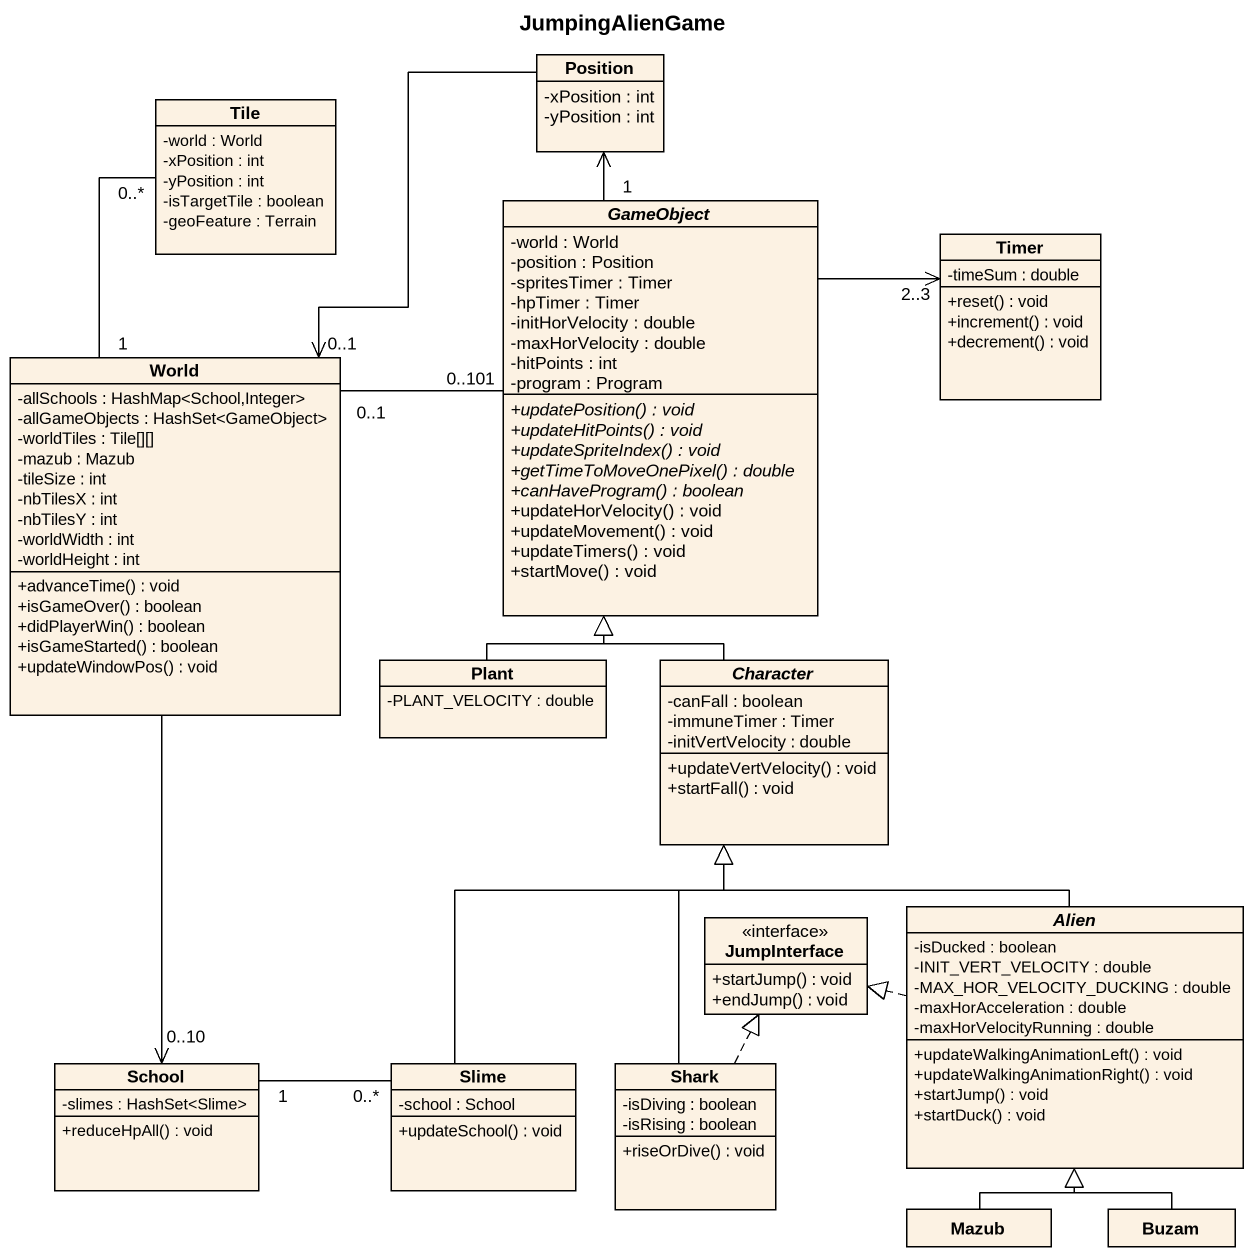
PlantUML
@startuml
title JumpingAlienGame
hide circle
hide empty members
skinparam classAttributeIconSize 0
class Position {
  -xPosition : int
  -yPosition : int
}
class Tile {
  -world : World
  -xPosition : int
  -yPosition : int
  -isTargetTile : boolean
  -geoFeature : Terrain
}
abstract class GameObject {
  -world : World
  -position : Position
  -spritesTimer : Timer
  -hpTimer : Timer
  -initHorVelocity : double
  -maxHorVelocity : double
  -hitPoints : int
  -program : Program
  {abstract} +updatePosition() : void
  {abstract} +updateHitPoints() : void
  {abstract} +updateSpriteIndex() : void
  {abstract} +getTimeToMoveOnePixel() : double
  {abstract} +canHaveProgram() : boolean
  +updateHorVelocity() : void
  +updateMovement() : void
  +updateTimers() : void
  +startMove() : void
}
class Timer {
  -timeSum : double
  +reset() : void
  +increment() : void
  +decrement() : void
}
class World {
  -allSchools : HashMap<School,Integer>
  -allGameObjects : HashSet<GameObject>
  -worldTiles : Tile[][]
  -mazub : Mazub
  -tileSize : int
  -nbTilesX : int
  -nbTilesY : int
  -worldWidth : int
  -worldHeight : int
  +advanceTime() : void
  +isGameOver() : boolean
  +didPlayerWin() : boolean
  +isGameStarted() : boolean
  +updateWindowPos() : void
}
class Plant {
  -PLANT_VELOCITY : double
}
abstract class Character {
  -canFall : boolean
  -immuneTimer : Timer
  -initVertVelocity : double
  +updateVertVelocity() : void
  +startFall() : void
}
interface JumpInterface {
  +startJump() : void
  +endJump() : void
}
abstract class Alien {
  -isDucked : boolean
  -INIT_VERT_VELOCITY : double
  -MAX_HOR_VELOCITY_DUCKING : double
  -maxHorAcceleration : double
  -maxHorVelocityRunning : double
  +updateWalkingAnimationLeft() : void
  +updateWalkingAnimationRight() : void
  +startJump() : void
  +startDuck() : void
}
class School {
  -slimes : HashSet<Slime>
  +reduceHpAll() : void
}
class Slime {
  -school : School
  +updateSchool() : void
}
class Shark {
  -isDiving : boolean
  -isRising : boolean
  +riseOrDive() : void
}
class Mazub
class Buzam
Position --> "0..1" World
Tile "0..*" -- "1" World
GameObject "1" -up-> Position
GameObject -right-> "2..3" Timer
World "0..1" -right- "0..101" GameObject
World --> "0..10" School
Plant -up-|> GameObject
Character -up-|> GameObject
Alien -up-|> Character
Alien .left.|> JumpInterface
School "1" -right- "0..*" Slime
Slime -up-|> Character
Shark -up-|> Character
Shark .up.|> JumpInterface
Mazub -up-|> Alien
Buzam -up-|> Alien
@enduml
